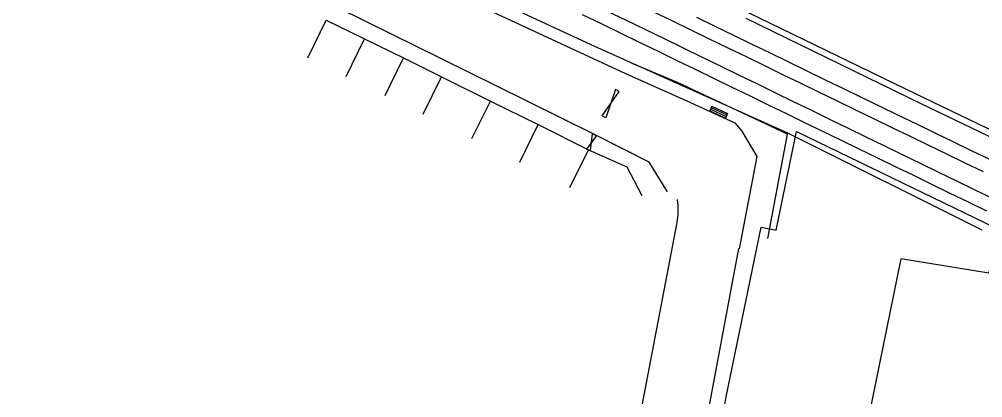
# Model space of a CAD drawing. Header units: metres. Extents: x 320405 to 332543, y 7395686 to 7410003.
# Drawn here: x 326134.9 to 326249.8, y 7397398.7 to 7397443.9 of the extents above; entities that cross this region are included whole.
import ezdxf

# ---------------------------------------------------------------- set-up
doc = ezdxf.new("R2010")
doc.units = ezdxf.units.M
doc.header["$LTSCALE"] = 10
doc.header["$MEASUREMENT"] = 0
doc.linetypes.add('CONTINUO', pattern=[0])
for name, color, linetype in [('Edificações', 30, 'Continuous'), ('T-GRELHA', 252, 'CONTINUO'), ('T-GUIA', 230, 'Continuous'), ('T-MURO', 30, 'CONTINUO'), ('T-PORTAO', 45, 'CONTINUO'), ('T-TRILHO', 20, 'CONTINUO'), ('Vias Primárias', 230, 'Continuous')]:
    doc.layers.add(name, color=color, linetype=linetype)

# ---------------------------------------------------------------- blocks, each defined once
blk = doc.blocks.new('topografia ÁGUA BRANCA - LAPA_X')
at = {"layer": 'T-GRELHA', "ltscale": 5, "flags": 128}
for points in [[(153575.22, 253278.81), (153574.97, 253278.22)], [(153574.97, 253278.22), (153576.83, 253277.35)], [(153575.06, 253278.44), (153576.92, 253277.57)], [(153575.14, 253278.62), (153577, 253277.75)], [(153575.22, 253278.81), (153577.08, 253277.94)], [(153577.08, 253277.94), (153576.83, 253277.35)]]:
    blk.add_lwpolyline(points, dxfattribs=at)
at = {"layer": 'T-GUIA', "ltscale": 5, "flags": 128}
for points in [[(153546.79, 253291.04), (153564.91, 253282.68)], [(153549.42, 253281.21), (153530.63, 253290.46)], [(153564.91, 253282.68), (153572.66, 253279.23)], [(153561.22, 253275.37), (153549.42, 253281.21)], [(153572.66, 253279.23), (153577.96, 253276.82)], [(153577.96, 253276.82), (153578.8, 253275.8)], [(153578.8, 253275.8), (153580.59, 253272.8)], [(153567.74, 253272.1), (153561.22, 253275.37)], [(153569.93, 253268.57), (153567.74, 253272.1)], [(153580.59, 253272.8), (153578.49, 253261.78)]]:
    blk.add_lwpolyline(points, dxfattribs=at)
at = {"layer": 'T-MURO', "ltscale": 5}
for points in [[(153511.03, 253323.08), (153530.87, 253313.45), (153548.74, 253304.82), (153564.23, 253297.33), (153579.45, 253290.01), (153598.22, 253280.94), (153609.11, 253275.72), (153621.53, 253269.72)], [(153560.82, 253286.07), (153542.52, 253294.58)], [(153600.25, 253279.08), (153579.29, 253289.27)], [(153584.27, 253275.58), (153560.82, 253286.07)], [(153622.02, 253268.65), (153600.25, 253279.08)], [(153607.45, 253264.07), (153584.27, 253275.58)]]:
    blk.add_lwpolyline(points, dxfattribs=at)
at = {"layer": 'T-MURO', "ltscale": 5, "flags": 128}
for points in [[(153527.03, 253284.49), (153529.22, 253288.98)], [(153529.22, 253288.98), (153533.78, 253286.76)], [(153531.59, 253282.26), (153533.78, 253286.76)], [(153533.78, 253286.76), (153538.44, 253284.49)], [(153536.25, 253279.99), (153538.44, 253284.49)], [(153538.44, 253284.49), (153542.96, 253282.25)], [(153571.12, 253281.62), (153565.68, 253283.88)], [(153540.77, 253277.76), (153542.96, 253282.25)], [(153542.96, 253282.25), (153548.8, 253279.36)], [(153584.25, 253275.49), (153571.12, 253281.62)], [(153546.61, 253274.87), (153548.8, 253279.36)], [(153548.8, 253279.36), (153554.52, 253276.58)], [(153552.33, 253272.09), (153554.52, 253276.58)], [(153554.52, 253276.58), (153560.51, 253273.56)], [(153581.92, 253263.02), (153584.25, 253275.49)], [(153558.31, 253269.07), (153560.51, 253273.56)], [(153560.51, 253273.56), (153565.09, 253271.54)], [(153565.09, 253271.54), (153566.88, 253268.12)]]:
    blk.add_lwpolyline(points, dxfattribs=at)
at = {"layer": 'T-PORTAO', "ltscale": 5, "flags": 128}
for points in [[(153562.12, 253277.6), (153564.16, 253280.53)], [(153563.71, 253280.75), (153562.57, 253277.37)], [(153564.16, 253280.53), (153563.71, 253280.75)], [(153562.57, 253277.37), (153562.12, 253277.6)], [(153561.45, 253275.28), (153560.27, 253273.65)], [(153560.74, 253273.47), (153560.99, 253275.46)], [(153560.99, 253275.46), (153561.45, 253275.28)], [(153560.27, 253273.65), (153560.74, 253273.47)]]:
    blk.add_lwpolyline(points, dxfattribs=at)
at = {"layer": 'T-TRILHO', "ltscale": 5}
for points in [[(153608.02, 253266.34), (153605.84, 253267.39), (153603.65, 253268.44), (153601.47, 253269.5), (153599.29, 253270.55), (153597.11, 253271.61), (153594.94, 253272.66), (153592.76, 253273.71), (153590.6, 253274.76), (153588.45, 253275.8), (153586.29, 253276.84), (153584.13, 253277.89), (153581.97, 253278.93), (153579.8, 253279.98), (153577.63, 253281.03), (153575.45, 253282.09), (153573.26, 253283.15), (153571.06, 253284.21), (153568.82, 253285.3), (153566.56, 253286.39), (153564.3, 253287.48), (153562.03, 253288.58), (153559.76, 253289.68)], [(153607.6, 253271), (153605.42, 253272.05), (153603.24, 253273.1), (153601.07, 253274.15), (153598.89, 253275.2), (153596.71, 253276.25), (153594.54, 253277.3), (153592.37, 253278.35), (153590.2, 253279.4), (153588.03, 253280.45), (153585.86, 253281.5), (153583.68, 253282.55), (153581.5, 253283.61), (153579.31, 253284.67), (153577.12, 253285.73), (153574.92, 253286.79), (153572.71, 253287.86), (153570.46, 253288.95), (153568.2, 253290.04)], [(153608.79, 253267.79), (153606.62, 253268.84), (153604.45, 253269.89), (153602.28, 253270.94), (153600.11, 253271.99), (153597.94, 253273.04), (153595.77, 253274.09), (153593.61, 253275.14), (153591.44, 253276.19), (153589.28, 253277.23), (153587.11, 253278.29), (153584.94, 253279.34), (153582.77, 253280.39), (153580.59, 253281.45), (153578.4, 253282.51), (153576.21, 253283.57), (153574.01, 253284.64), (153571.8, 253285.71), (153569.55, 253286.8), (153567.3, 253287.89), (153565.03, 253288.99), (153562.76, 253290.08)], [(153608.35, 253272.49), (153606.17, 253273.54), (153603.99, 253274.59), (153601.82, 253275.64), (153599.64, 253276.68), (153597.47, 253277.73), (153595.29, 253278.78), (153593.12, 253279.83), (153590.94, 253280.88), (153588.76, 253281.94), (153586.58, 253282.99), (153584.39, 253284.05), (153582.2, 253285.11), (153580.01, 253286.17), (153577.81, 253287.23), (153575.6, 253288.3), (153573.39, 253289.37)]]:
    blk.add_lwpolyline(points, dxfattribs=at)

msp = doc.modelspace()

# ---------------------------------------------------------------- linework, layer by layer
at = {"layer": 'Edificações'}
msp.add_lwpolyline([(326231.67, 7397390.9), (326218.18, 7397393.29), (326219.16, 7397398.84), (326223.33, 7397419.08), (326225.12, 7397418.71), (326227.55, 7397430.5), (326251.37, 7397418.95), (326250.5, 7397413.6), (326240, 7397415.3), (326234.92, 7397390.34)], close=True, dxfattribs=at)
at = {"layer": 'Vias Primárias'}
msp.add_lwpolyline([(326213.33, 7397422.37, -0.083039), (326213.27, 7397419.62), (326195.51, 7397326.7, -0.589832), (326185.87, 7397323.54), (326159.63, 7397341.3), (326134.88, 7397358.09)], format="xyb", dxfattribs=at)
msp.add_lwpolyline([(326203.66, 7397325.55), (326220.66, 7397416.54)], dxfattribs=at)

# ---------------------------------------------------------------- block references
at = {"rotation": 359.8966389496373}
msp.add_blockref('topografia ÁGUA BRANCA - LAPA_X', (172185.59, 7144432.18), dxfattribs=at)

doc.saveas('drawing.dxf')
